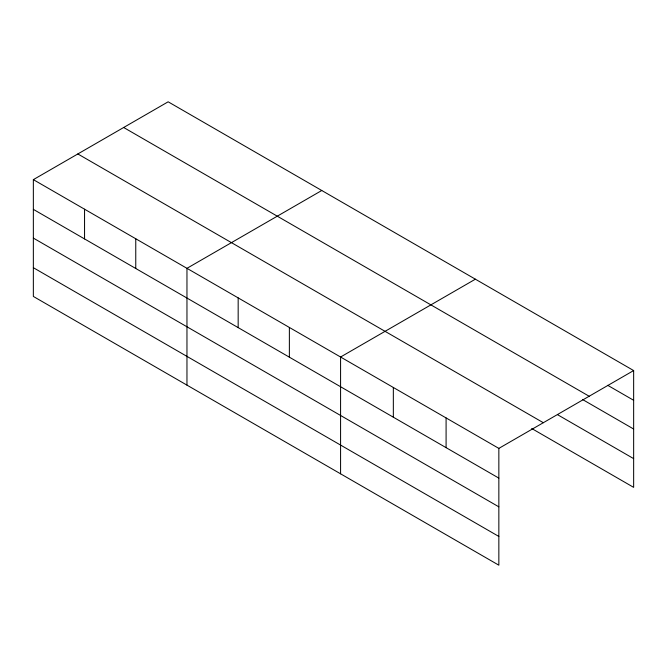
<?xml version="1.0" encoding="UTF-8"?>
<svg xmlns="http://www.w3.org/2000/svg" width="667" height="667" viewBox="0 0 667 667"><rect width="100%" height="100%" fill="white"/><g stroke="black" fill="none" stroke-linecap="round" stroke-linejoin="round"><path stroke-width="1" d="M498.849 506.845L498.849 448.391L33.35 179.64L33.35 296.44L498.849 565.191L498.849 506.845L33.35 238.094M531.716 428.506L633.65 487.36L633.65 370.56L168.151 101.809L33.35 179.64M321.769 190.495L186.96 268.326L186.96 385.126M475.379 279.19L340.579 357.012L340.579 473.812M498.849 448.391L633.65 370.56M607.72 385.318L633.65 400.283M123.67 127.497L589.161 396.248M582.683 399.591L633.65 429.023M557.645 414.749L633.65 458.629M77.839 153.952L543.33 422.711M33.35 209.363L498.849 478.114M33.35 267.7L498.849 536.451M446.09 417.934L446.09 447.657M393.338 387.477L393.338 417.192M289.37 327.455L289.37 357.17M238.169 297.891L238.169 327.614M135.76 238.761L135.76 268.484M84.551 209.205L84.551 238.919"/></g></svg>
